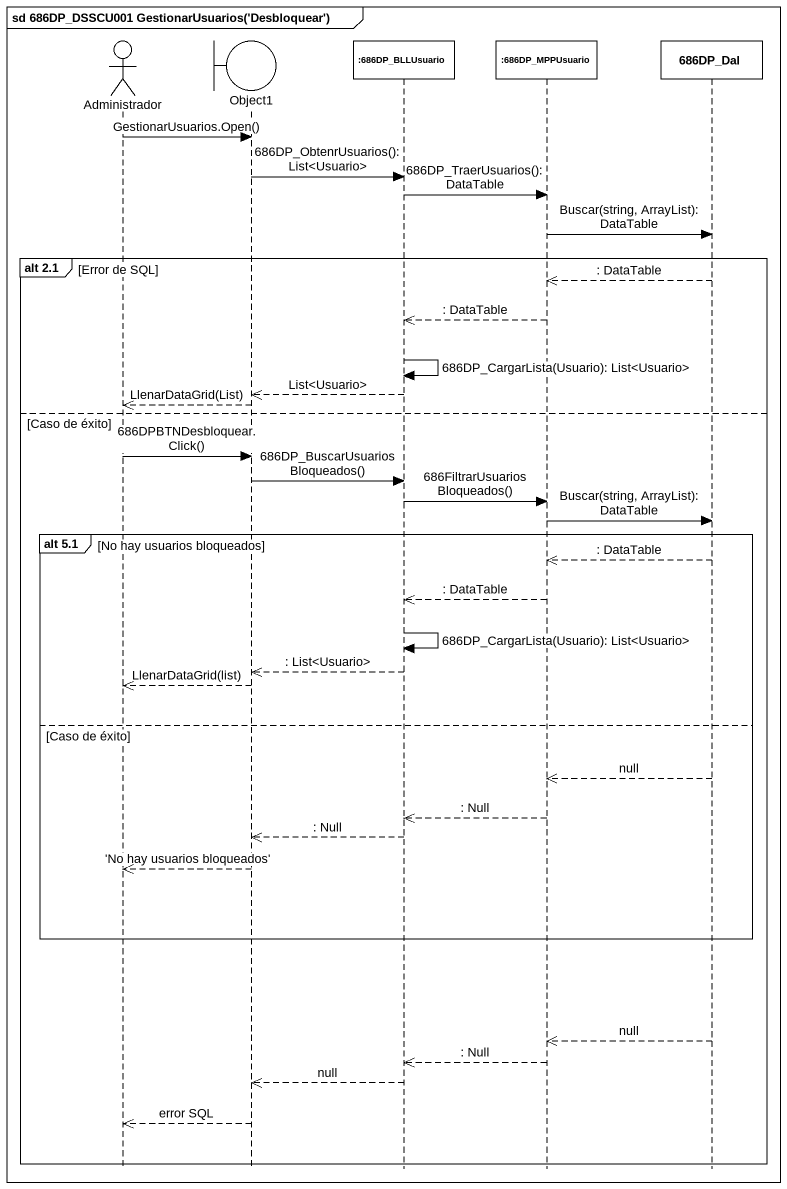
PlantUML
@startuml
mainframe sd 686DP_DSSCU001 GestionarUsuarios('Desbloquear')
hide footbox
actor Administrador
boundary Object1
participant ":686DP_BLLUsuario" as o686DP_BLLUsuario
participant ":686DP_MPPUsuario" as o686DP_MPPUsuario
participant "686DP_Dal" as c686DP_Dal

Administrador -> Object1 : GestionarUsuarios.Open()
Object1 -> o686DP_BLLUsuario : 686DP_ObtenrUsuarios(): List<Usuario>
o686DP_BLLUsuario -> o686DP_MPPUsuario : 686DP_TraerUsuarios(): DataTable
o686DP_MPPUsuario -> c686DP_Dal : Buscar(string, ArrayList): DataTable
group alt 2.1 [Error de SQL]
  c686DP_Dal -->> o686DP_MPPUsuario : : DataTable
  o686DP_MPPUsuario -->> o686DP_BLLUsuario : : DataTable
  o686DP_BLLUsuario -> o686DP_BLLUsuario : 686DP_CargarLista(Usuario): List<Usuario>
  o686DP_BLLUsuario -->> Object1 : List<Usuario>
  Object1 -->> Administrador : LlenarDataGrid(List)
else Caso de éxito
  Administrador -> Object1 : 686DPBTNDesbloquear.Click()
  Object1 -> o686DP_BLLUsuario : 686DP_BuscarUsuariosBloqueados()
  o686DP_BLLUsuario -> o686DP_MPPUsuario : 686FiltrarUsuariosBloqueados()
  o686DP_MPPUsuario -> c686DP_Dal : Buscar(string, ArrayList): DataTable
  group alt 5.1 [No hay usuarios bloqueados]
    c686DP_Dal -->> o686DP_MPPUsuario : : DataTable
    o686DP_MPPUsuario -->> o686DP_BLLUsuario : : DataTable
    o686DP_BLLUsuario -> o686DP_BLLUsuario : 686DP_CargarLista(Usuario): List<Usuario>
    o686DP_BLLUsuario -->> Object1 : : List<Usuario>
    Object1 -->> Administrador : LlenarDataGrid(list)
  else Caso de éxito
    c686DP_Dal -->> o686DP_MPPUsuario : null
    o686DP_MPPUsuario -->> o686DP_BLLUsuario : : Null
    o686DP_BLLUsuario -->> Object1 : : Null
    Object1 -->> Administrador : 'No hay usuarios bloqueados'
  end
  c686DP_Dal -->> o686DP_MPPUsuario : null
  o686DP_MPPUsuario -->> o686DP_BLLUsuario : : Null
  o686DP_BLLUsuario -->> Object1 : null
  Object1 -->> Administrador : error SQL
end
@enduml
